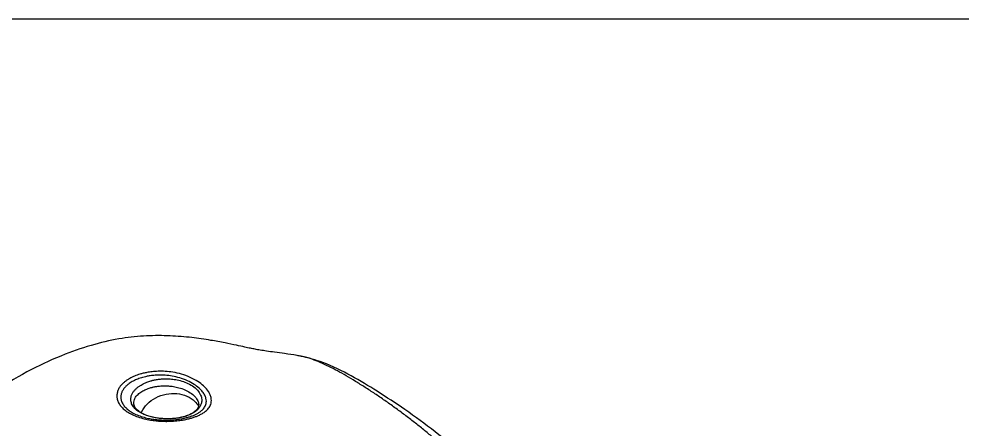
# Model space of a CAD drawing. Header units: inches. Extents: x 157915 to 159347, y -49911 to -48898.
# Drawn here: x 158918.68 to 158954.86, y -49751.63 to -49735.88 of the extents above; entities that cross this region are included whole.
import ezdxf

# ---------------------------------------------------------------- set-up
doc = ezdxf.new("R2010")
doc.units = ezdxf.units.IN
doc.header["$LTSCALE"] = 2
doc.header["$MEASUREMENT"] = 0
doc.layers.get('0').update_dxf_attribs({"linetype": 'CONTINUOUS'})
doc.layers.add('A', color=7, linetype='CONTINUOUS')

msp = doc.modelspace()

# ---------------------------------------------------------------- linework, layer by layer
at = {"color": 7, "linetype": 'Continuous'}
for p, q in [((158929.517, -49748.837), (158929.508, -49748.835)), ((158923.096, -49750.712), (158923.095, -49750.708)), ((158925.563, -49750.61), (158925.565, -49750.619)), ((158924.887, -49751.184), (158924.85, -49751.191))]:
    msp.add_line(p, q, dxfattribs=at)
for points, start_tangent, end_tangent in [([(158929.508, -49748.835), (158929.348, -49748.805), (158928.873, -49748.731), (158928.489, -49748.68), (158928.181, -49748.637), (158927.93, -49748.598), (158927.738, -49748.563), (158927.56, -49748.528), (158927.342, -49748.481), (158927.029, -49748.413), (158926.588, -49748.323), (158926.04, -49748.223), (158925.309, -49748.118), (158924.483, -49748.052), (158923.575, -49748.053), (158922.637, -49748.147), (158921.588, -49748.376), (158920.447, -49748.759), (158919.158, -49749.345), (158917.816, -49750.141), (158916.641, -49751.023), (158915.522, -49751.956), (158914.472, -49752.786), (158913.501, -49753.417), (158912.564, -49753.884), (158911.508, -49754.295), (158910.214, -49754.735), (158908.629, -49755.249), (158906.858, -49755.78), (158905.314, -49756.229), (158903.953, -49756.66), (158902.741, -49757.098), (158901.664, -49757.539), (158900.691, -49757.983), (158899.81, -49758.435), (158899.012, -49758.892), (158898.287, -49759.349), (158897.621, -49759.798), (158897.006, -49760.235), (158896.432, -49760.659), (158895.896, -49761.067), (158895.39, -49761.463), (158894.916, -49761.852), (158894.478, -49762.236), (158894.078, -49762.614), (158893.718, -49762.978), (158893.401, -49763.321), (158893.158, -49763.6)], (-0.980073, 0.19864), (-0.650439, -0.759558)), ([(158938.615, -49755.349), (158938.142, -49754.885), (158936.952, -49753.738), (158935.822, -49752.708), (158934.643, -49751.732), (158933.486, -49750.882), (158932.421, -49750.177), (158931.43, -49749.589), (158930.34, -49749.075), (158929.516, -49748.839)], (-0.71095, 0.703242), (-0.980018, 0.198911)), ([(158938.317, -49755.65), (158938.123, -49755.443), (158937.922, -49755.231), (158937.714, -49755.011), (158937.499, -49754.784), (158937.276, -49754.55), (158937.046, -49754.309), (158936.808, -49754.063), (158936.562, -49753.811), (158936.307, -49753.554), (158936.043, -49753.294), (158935.771, -49753.031), (158935.486, -49752.764), (158935.188, -49752.492), (158934.877, -49752.217), (158934.551, -49751.938), (158934.208, -49751.655), (158933.85, -49751.37), (158933.481, -49751.087), (158933.102, -49750.807), (158932.717, -49750.534), (158932.335, -49750.273), (158931.959, -49750.027), (158931.591, -49749.797), (158931.236, -49749.585), (158930.894, -49749.393), (158930.562, -49749.221), (158930.239, -49749.072), (158929.923, -49748.949), (158929.61, -49748.858), (158929.517, -49748.837)], (-0.684323, 0.729179), (-0.979539, 0.201256)), ([(158923.59, -49749.456), (158923.443, -49749.488), (158923.319, -49749.522), (158923.212, -49749.557), (158923.114, -49749.595), (158923.022, -49749.637), (158922.932, -49749.683), (158922.843, -49749.737), (158922.755, -49749.8), (158922.669, -49749.874), (158922.587, -49749.962), (158922.517, -49750.063), (158922.464, -49750.18), (158922.438, -49750.31), (158922.444, -49750.447), (158922.487, -49750.585), (158922.567, -49750.719), (158922.683, -49750.845), (158922.835, -49750.963)], (-0.983161, -0.182744), (0.834389, -0.551176)), ([(158925.748, -49751.007), (158925.808, -49750.965), (158925.868, -49750.916), (158925.924, -49750.86), (158925.975, -49750.796), (158926.017, -49750.722), (158926.048, -49750.636), (158926.062, -49750.535), (158926.05, -49750.417), (158926.003, -49750.282), (158925.91, -49750.132), (158925.761, -49749.972), (158925.546, -49749.805), (158925.252, -49749.645), (158924.915, -49749.521), (158924.586, -49749.447), (158924.286, -49749.414), (158924.02, -49749.41), (158923.789, -49749.426), (158923.59, -49749.456)], (0.838722, 0.54456), (-0.98317, -0.182695)), ([(158923.669, -49749.591), (158923.537, -49749.617), (158923.424, -49749.645), (158923.325, -49749.675), (158923.236, -49749.707), (158923.15, -49749.743), (158923.067, -49749.783), (158922.984, -49749.83), (158922.901, -49749.884), (158922.819, -49749.95), (158922.742, -49750.027), (158922.673, -49750.118), (158922.621, -49750.223), (158922.592, -49750.341), (158922.592, -49750.465), (158922.628, -49750.591), (158922.697, -49750.714), (158922.801, -49750.831), (158922.805, -49750.835)], (-0.9867, -0.162553), (0.733436, -0.679759)), ([(158923.003, -49750.654), (158922.971, -49750.512), (158922.982, -49750.387), (158923.023, -49750.276), (158923.083, -49750.18), (158923.156, -49750.097), (158923.235, -49750.026), (158923.319, -49749.966), (158923.405, -49749.914), (158923.492, -49749.87), (158923.579, -49749.833), (158923.662, -49749.802), (158923.74, -49749.778)], (-0.373726, 0.927539), (0.96087, 0.276999)), ([(158925.86, -49750.643), (158925.868, -49750.553), (158925.853, -49750.448), (158925.807, -49750.329), (158925.72, -49750.197), (158925.587, -49750.057), (158925.396, -49749.912), (158925.139, -49749.772), (158924.845, -49749.663), (158924.556, -49749.596), (158924.292, -49749.564), (158924.056, -49749.557), (158923.849, -49749.568), (158923.669, -49749.591)], (0.198652, 0.98007), (-0.986705, -0.162519)), ([(158923.74, -49749.778), (158923.763, -49749.772), (158923.786, -49749.765)], (0.960873, 0.27699), (0.967536, 0.252733)), ([(158923.786, -49749.765), (158923.917, -49749.736), (158924.065, -49749.713), (158924.235, -49749.7), (158924.426, -49749.701), (158924.638, -49749.721), (158924.867, -49749.768), (158925.104, -49749.849), (158925.335, -49749.972), (158925.529, -49750.139), (158925.648, -49750.322), (158925.691, -49750.487), (158925.68, -49750.627)], (0.967537, 0.252728), (-0.228751, -0.973485)), ([(158923.095, -49750.708), (158923.085, -49750.648), (158923.094, -49750.542), (158923.129, -49750.449), (158923.182, -49750.367), (158923.247, -49750.297), (158923.319, -49750.237), (158923.395, -49750.187), (158923.473, -49750.143), (158923.552, -49750.106), (158923.631, -49750.075), (158923.707, -49750.049), (158923.779, -49750.029)], (-0.248586, 0.96861), (0.967767, 0.251847)), ([(158923.779, -49750.029), (158923.799, -49750.024), (158923.821, -49750.019)], (0.96777, 0.251835), (0.973618, 0.228184)), ([(158923.821, -49750.019), (158923.94, -49749.995), (158924.077, -49749.977), (158924.234, -49749.968), (158924.41, -49749.972), (158924.607, -49749.993), (158924.819, -49750.04), (158925.04, -49750.117), (158925.253, -49750.232), (158925.432, -49750.384), (158925.54, -49750.548), (158925.563, -49750.61)], (0.973626, 0.228149), (0.269075, -0.963119)), ([(158923.371, -49751), (158923.381, -49750.978), (158923.601, -49750.667), (158923.928, -49750.428)], (0.401882, 0.915692), (0.885505, 0.46463)), ([(158923.928, -49750.428), (158924.322, -49750.289), (158924.736, -49750.267), (158925.12, -49750.363), (158925.427, -49750.568)], (0.885505, 0.46463), (0.712386, -0.701788)), ([(158925.427, -49750.568), (158925.569, -49750.751)], (0.712386, -0.701788), (0.503088, -0.864235)), ([(158922.805, -49750.835), (158922.939, -49750.94), (158923.11, -49751.039)], (0.733436, -0.679759), (0.896471, -0.443103)), ([(158923.426, -49751.044), (158923.246, -49750.94), (158923.097, -49750.806), (158923.003, -49750.654)], (-0.903219, 0.429181), (-0.373726, 0.927539)), ([(158924.681, -49751.217), (158924.288, -49751.232), (158923.912, -49751.191), (158923.584, -49751.104), (158923.322, -49750.976), (158923.155, -49750.827), (158923.096, -49750.712)], (-0.993768, -0.111465), (-0.259132, 0.965842)), ([(158925.494, -49750.917), (158925.41, -49750.981), (158925.322, -49751.034)], (-0.754487, -0.656314), (-0.88014, -0.474715)), ([(158925.563, -49750.61), (158925.574, -49750.687), (158925.538, -49750.826), (158925.404, -49750.972)], (0.274936, -0.961463), (-0.798723, -0.601699)), ([(158925.636, -49750.743), (158925.571, -49750.839), (158925.494, -49750.917)], (-0.470963, -0.882153), (-0.754487, -0.656314)), ([(158925.68, -49750.627), (158925.636, -49750.743)], (-0.228751, -0.973485), (-0.470963, -0.882153)), ([(158925.658, -49750.942), (158925.71, -49750.897), (158925.758, -49750.846), (158925.801, -49750.787), (158925.836, -49750.72), (158925.86, -49750.643)], (0.78327, 0.621682), (0.198652, 0.98007)), ([(158922.835, -49750.963), (158922.923, -49751.017)], (0.834389, -0.551176), (0.869604, -0.49375)), ([(158922.923, -49751.017), (158923.024, -49751.069), (158923.244, -49751.161), (158923.487, -49751.233), (158923.722, -49751.281), (158923.937, -49751.311), (158924.133, -49751.326), (158924.311, -49751.331), (158924.47, -49751.329), (158924.613, -49751.322)], (0.869604, -0.49375), (0.997544, 0.070036)), ([(158923.11, -49751.039), (158923.312, -49751.124), (158923.536, -49751.192), (158923.753, -49751.237), (158923.951, -49751.265), (158924.132, -49751.279), (158924.297, -49751.284), (158924.444, -49751.282), (158924.575, -49751.275)], (0.896471, -0.443103), (0.997426, 0.071698)), ([(158924.776, -49751.205), (158924.68, -49751.218), (158924.571, -49751.228), (158924.449, -49751.233), (158924.312, -49751.233), (158924.159, -49751.225), (158923.991, -49751.206), (158923.808, -49751.172), (158923.617, -49751.12), (158923.426, -49751.044)], (-0.988237, -0.152927), (-0.903219, 0.429181)), ([(158924.575, -49751.275), (158924.692, -49751.264), (158924.796, -49751.252), (158924.885, -49751.238)], (0.997426, 0.071698), (0.985511, 0.169609)), ([(158924.613, -49751.322), (158924.741, -49751.31), (158924.854, -49751.297), (158924.95, -49751.282), (158925.035, -49751.267)], (0.997544, 0.070036), (0.981541, 0.191251)), ([(158924.849, -49751.192), (158924.681, -49751.217)], (-0.982563, -0.185932), (-0.993768, -0.111465)), ([(158924.86, -49751.19), (158924.776, -49751.205)], (-0.982076, -0.188486), (-0.988237, -0.152927)), ([(158924.899, -49751.182), (158924.879, -49751.186), (158924.86, -49751.19)], (-0.978284, -0.207267), (-0.982096, -0.188379)), ([(158924.885, -49751.238), (158924.897, -49751.235)], (0.985511, 0.169609), (0.984749, 0.17398)), ([(158924.947, -49751.17), (158924.887, -49751.183)], (-0.972055, -0.234751), (-0.978854, -0.204561)), ([(158924.897, -49751.235), (158924.962, -49751.223)], (0.984749, 0.17398), (0.980476, 0.196637)), ([(158925.322, -49751.034), (158925.233, -49751.077), (158925.145, -49751.113), (158925.059, -49751.141), (158924.977, -49751.164), (158924.899, -49751.182)], (-0.88014, -0.474715), (-0.978306, -0.207165)), ([(158925.149, -49751.108), (158924.947, -49751.17)], (-0.934553, -0.355823), (-0.972055, -0.234751)), ([(158924.962, -49751.223), (158925.035, -49751.208), (158925.107, -49751.19)], (0.980476, 0.196637), (0.968533, 0.248886)), ([(158925.035, -49751.267), (158925.115, -49751.25)], (0.981541, 0.191251), (0.976487, 0.215577)), ([(158925.107, -49751.19), (158925.17, -49751.173), (158925.229, -49751.155)], (0.968534, 0.24888), (0.952126, 0.305705)), ([(158925.115, -49751.25), (158925.194, -49751.232)], (0.976487, 0.215577), (0.970359, 0.241668)), ([(158925.404, -49750.972), (158925.149, -49751.108)], (-0.798723, -0.601699), (-0.934553, -0.355823)), ([(158925.194, -49751.232), (158925.263, -49751.213), (158925.329, -49751.194), (158925.392, -49751.173), (158925.454, -49751.151), (158925.515, -49751.127), (158925.573, -49751.102), (158925.631, -49751.074), (158925.689, -49751.042), (158925.748, -49751.007)], (0.970361, 0.241659), (0.838722, 0.54456)), ([(158925.229, -49751.155), (158925.287, -49751.136), (158925.343, -49751.115), (158925.397, -49751.093), (158925.45, -49751.069), (158925.501, -49751.043), (158925.553, -49751.014), (158925.605, -49750.98), (158925.658, -49750.942)], (0.952126, 0.305705), (0.78327, 0.621682))]:
    msp.add_spline(points, degree=3, dxfattribs=dict(at, start_tangent=start_tangent, end_tangent=end_tangent))
at = {"layer": 'A'}
msp.add_lwpolyline([(159028.058, -49895.745), (158871.23, -49895.745), (158871.23, -49735.884), (159028.058, -49735.884)], close=True, dxfattribs=at)

doc.saveas('drawing.dxf')
